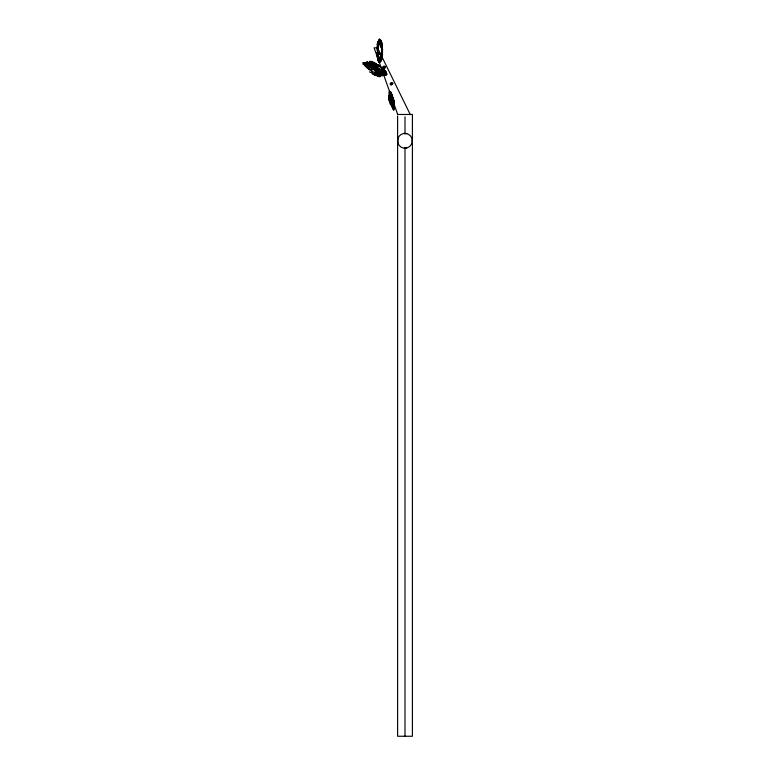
<?xml version="1.0" encoding="UTF-8"?>
<svg xmlns="http://www.w3.org/2000/svg" width="775" height="775" viewBox="0 0 775 775"><rect width="100%" height="100%" fill="white"/><g stroke="black" fill="none" stroke-linecap="round" stroke-linejoin="round"><path stroke-width="1.16" d="M380.864 45.473L380.932 40.717M397.769 142.707L397.769 138.88M377.251 49.716L378.268 42.993M377.134 50.821L378.626 41.666M378.113 45.599L378.868 40.949L380.254 42.964M378.442 44.902L379.082 40.6M378.52 44.776L379.479 38.75M377.134 55.568L377.774 51.276M378.791 44.33L379.44 40.029M378.946 44.252L379.663 39.913M377.251 56.682L377.89 52.38M379.101 44.175L379.895 39.787M377.367 57.786L378.006 53.485M379.401 44.02L380.041 39.719M377.425 58.067L378.064 53.766M379.508 44.068L380.147 39.767M377.551 58.735L378.2 54.434L376.776 52.4M379.711 44.175L380.351 39.874M379.876 44.252L380.467 39.932L380.012 44.33M377.745 59.685L378.384 55.383M377.832 59.956L378.471 55.655M380.079 44.446L380.719 40.145M377.9 60.159L378.539 55.858M380.515 45.144L381.087 40.736M378.229 61.148L378.868 56.846M380.573 45.241L381.222 40.949M378.374 61.38L379.014 57.079M378.51 61.603L379.149 57.302M380.874 46.142L381.513 41.84M378.617 61.777L379.256 57.476M380.99 46.49L381.61 42.121M378.791 62.068L379.44 57.767M381.067 46.703L381.668 42.286M378.956 62.145L379.595 57.844M381.135 47.052L381.775 42.751M379.101 62.223L379.74 57.922M381.252 47.653L381.891 43.352M379.314 62.329L379.953 58.028M381.436 48.602L382.075 44.301M379.605 62.271L380.283 57.951L381.571 60.014M379.711 62.223L380.351 57.922M381.61 50.21L382.249 45.909M379.876 62.136L380.515 57.834M381.668 50.821L382.288 46.287M380.012 62.068L380.806 57.515M380.36 61.496L381 57.205M380.448 61.361L381.31 56.575M381.755 53.194L382.395 48.893M380.893 60.217L381.571 55.771M381.067 59.685L382.308 51.276M378.549 44.127L379.517 40.503M390.232 83.468C397.168 81.133 387.858 88.331 391.113 82.77M393.438 105.119L393.855 104.334M369.084 63.957L370.101 62.843M378.171 52.719L377.241 53.678L377.871 54.541M383.799 66.301C380.99 67.309 385.533 69.624 385.33 66.999C384.274 64.78 381.319 68.026 384.119 68.248M384.439 68.21L385.369 67.26L384.119 66.272M391.762 84.669L392.644 83.468L391.433 82.731M404.918 148.19L406.836 147.938M378.5 54.676C381.552 54.289 377.842 51.102 377.241 53.737C377.861 56.323 381.552 53.107 378.5 52.739M397.604 114.468L412.407 114.468L412.407 736.25L397.604 736.25L397.604 116.056M412.067 140.788L412.319 140.788A7.401 7.401 0 0 0 401.218 134.385A7.401 7.401 0 0 0 401.218 147.202A7.401 7.401 0 0 0 412.319 140.788M370.314 62.688L373.753 62.727M369.995 62.911L372.436 62.93M372.446 63.085L375.081 63.172M367.466 63.308L372.494 63.25M367.263 63.453L369.714 63.472M370.082 63.395L372.523 63.405M373.472 63.54L375.914 63.56L379.033 66.456M370.101 63.55L372.552 63.569M367.088 63.753L372.746 63.86M367.127 63.986L369.578 64.005M364.415 64.073L367.776 64.083M362.971 64.218L366.643 64.247M366.255 64.344L369.103 64.499M370.731 64.49L373.172 64.509M364.182 64.596L366.623 64.616M371.37 64.606L373.821 64.625M375.681 64.693L378.132 64.712M367.069 64.654L369.917 64.703M376.204 64.984L378.646 65.003M364.337 65.061L366.778 65.081M368.435 65.294L370.886 65.313M364.512 65.332L366.963 65.342M364.628 65.497L367.069 65.517M371.651 65.487L374.102 65.507M372.281 66.088L374.732 66.108M365.122 66.137L367.573 66.156M368.745 66.204L372.581 66.253M365.403 66.437L367.854 66.456M369.413 66.824L371.855 66.844M375.255 66.931L377.706 66.95M366.158 67.212L368.6 67.231M380.099 67.638L382.54 67.657M372.329 67.609L374.771 67.628M367.118 68.084L369.568 68.103M375.09 68.423L377.541 68.442M381.736 69.091L384.177 69.101M368.328 69.082L370.779 69.101M372.155 69.101L374.606 69.12M369.22 69.789L371.671 69.808M378.801 69.769L381.242 69.789M382.986 70.486L385.437 70.506M376.078 70.69L378.52 70.699M383.276 70.932L385.718 70.951M376.602 71.261L379.043 71.281M376.156 71.736L378.597 71.755M383.838 71.959L386.279 71.978M377.173 72.249L379.779 72.201M380.845 72.414L383.286 72.433M383.974 72.482L386.425 72.501M384.042 72.753L386.493 72.773M377.764 72.86L380.205 72.879M383.983 72.918L386.434 72.927M376.311 68.433L371.952 64.499L371.622 62.639C376.999 64.063 383.015 67.473 385.272 72.763L385.001 73.489C378.558 74.284 371.583 68.83 368.28 63.608L368.697 63.318C374.063 64.742 380.079 68.152 382.337 73.451L382.065 74.168C375.623 74.972 368.648 69.508 365.345 64.286L366.662 64.083L369.656 65.303L375.449 69.014L379.13 73.112L381.591 73.141M377.968 73.334L380.418 73.354M375.265 73.441L382.85 73.567M383.664 73.538L386.115 73.547M383.199 73.751L385.65 73.77M380.932 73.916L385.039 73.877M378.142 73.993L380.593 74.003M372.329 74.129L374.771 74.138M377.163 74.168L379.614 74.187M378.016 74.565L381.872 74.555L378.762 71.668M374.761 74.972L377.202 74.981M377.512 75.03L379.963 75.049M376.185 75.223L379.566 75.233M391.433 84.707L390.232 83.971M404.918 133.387L406.836 133.639M381.639 43.206L380.157 42.983L378.743 40.998M366.885 63.996L370.082 64.761M369.462 71.862L377.086 75.233L379.13 74.855L379.13 73.112M367.641 62.048L371.545 64.751M379.711 66.185L384.565 70.564M382.608 69.033L385.814 71.959M382.889 69.479L386.105 72.404M383.451 70.506L386.667 73.431M375.294 63.24L378.51 66.166M383.586 71.029L386.802 73.954M383.664 71.3L386.88 74.226M383.606 71.455L386.822 74.39M373.085 62.087L376.301 65.013M372.252 61.7L375.468 64.625M372.058 61.632L375.274 64.558M383.276 72.075L386.493 75.01M370.915 61.254L374.131 64.18M378.413 68.316L381.629 71.242M382.811 72.298L386.028 75.223M374.877 65.478L378.093 68.403M369.937 61.235L373.153 64.16M382.211 72.404L385.427 75.33M380.457 70.961L383.673 73.887M369.607 61.457L372.823 64.383M369.665 61.777L374.199 66.078M381.348 72.404L384.565 75.33M369.723 62.097L373.133 65.313M374.703 66.97L377.919 69.895M370.343 63.037L375.119 67.561M380.544 72.462L383.761 75.388M380.012 72.094L383.228 75.02M369.055 62.291L372.271 65.216M379.711 72.027L382.927 74.952M375.691 69.227L379.43 72.734M371.942 66.156L375.158 69.082M376.941 70.728L380.157 73.654M367.088 61.855L370.295 64.78M376.795 70.796L380.002 73.722M366.875 62L370.092 64.926M377.377 71.407L382.259 76.008M369.743 64.78L372.959 67.706M375.768 70.283L380.845 74.962M366.701 62.291L369.917 65.226M366.749 62.533L369.956 65.458M377.754 72.53L380.971 75.466M368.048 63.841L371.264 66.766M367.088 63.23L370.305 66.166M371.767 67.648L374.984 70.573M377.657 73.024L380.845 76.037M366.275 63.027L372.242 68.297M376.786 72.714L379.992 75.64M365.868 62.891L369.084 65.817M364.841 62.601L368.164 65.536M377.134 73.577L380.341 76.502M375.158 72.094L378.374 75.02M374.877 71.988L379.953 76.686M364.26 62.543L367.476 65.468M364.027 62.62L367.272 65.526M376.108 73.761L379.324 76.696M363.814 62.775L367.03 65.701M375.798 73.761L379.014 76.696M363.795 63.143L367.011 66.069M363.95 63.608L367.34 66.805M364.24 64.044L367.951 67.609M368.842 68.336L372.058 71.261M362.593 62.765L371.167 70.554M374.373 73.509L377.59 76.434M371.942 72.666L375.158 75.601M367.253 62.969L369.723 65.788M379.469 41.065L381.571 44.117M379.353 40.998L380.699 43.042M378.481 39.883L382.017 45.454M380.709 43.536L382.123 45.919M378.597 41.075L380.021 43.08M380.893 44.485L382.249 46.529M378.442 41.152L379.789 43.197M378.355 41.298L379.702 43.342M381.087 45.434L382.433 47.478M378.268 41.443L379.614 43.487M378.19 41.559L379.517 43.642M378.093 41.724L379.44 43.768M377.871 42.073L379.227 44.117M381.252 47.043L382.598 49.087M381.29 47.411L382.666 49.687M377.754 42.422L379.111 44.466M377.628 42.799L378.985 44.843M377.464 43.313L378.801 45.386M377.338 43.788L378.684 45.832M381.397 50.026L382.743 52.07M377.27 44.127L378.617 46.171M377.26 44.204L378.607 46.248M377.096 45.018L378.442 47.062M381.319 52.4L382.666 54.444M376.902 46.539L378.248 48.583M376.776 47.653L378.132 49.687M381.087 54.618L382.433 56.652M381.019 54.938L382.366 56.982M380.864 55.723L382.211 57.767M380.709 56.517L382.056 58.561M380.583 56.904L381.93 58.948M380.535 57.04L381.881 59.084M380.312 57.699L381.658 59.743M376.902 53.504L378.248 55.548M380.099 58.173L381.445 60.227M380.002 58.328L381.348 60.373M377.018 54.618L378.365 56.652M379.808 58.648L381.155 60.692M377.067 54.899L378.423 56.943M379.731 58.774L381.009 60.934M379.527 58.958L380.874 61.002M377.202 55.568L378.549 57.612M379.353 59.045L380.699 61.089M379.256 59.103L380.632 61.128M377.386 56.517L378.83 58.822M377.541 56.992L378.897 59.026M378.965 59.162L380.312 61.206M377.871 57.98L380.089 61.089M378.161 58.435L379.789 60.934M392.751 104.625L393.807 106.553M410.237 114.468L377.512 47.808L374.093 47.808L397.701 114.468M390.435 92.07L392.605 96.836M390.271 91.847L391.365 94.356M389.883 91.411L390.978 93.92M392.499 97.369L393.71 100.275M389.583 91.247L390.784 93.814M394.146 102L393.051 97.669M389.292 91.547L390.387 94.056M393.187 100.149L394.31 102.804M393.351 101.186L394.456 103.695M389.205 91.905L390.309 94.414M390.707 95.344L391.801 97.844M389.166 92.38L390.271 94.889M391.772 98.096L392.867 100.605M393.361 101.951L394.465 104.46M389.709 93.746L390.813 96.255M393.274 102.203L394.378 104.712M389.166 93.048L390.271 95.558M392.644 101.138L394.262 104.673M391.21 98.231L392.305 100.74M392.683 101.632L394.029 104.48M389.147 93.678L390.406 96.836M392.082 100.421L394.068 105.148M389.447 95.063L390.542 97.573M390.145 97.059L391.462 99.975M389.544 96.148L390.871 99.113M391.511 100.392L392.615 102.901M393.128 104.179L394.233 106.688M388.914 94.85L391.065 99.907M392.034 102.097L394.175 106.843M389.118 95.848L390.222 98.357M392.382 103.424L394.058 106.979M390.038 98.435L388.934 95.926L390.154 99.122M390.958 100.517L392.053 103.027M392.615 104.17L393.71 106.679M391.811 102.658L393.787 107.318M392.741 105.129L393.836 107.638M388.73 96.342L390.387 100.382M392.847 105.846L393.952 108.432M388.662 96.652L390.426 100.605M392.867 106.378L393.952 109.043M388.662 97.137L389.757 99.646M392.838 106.562L393.884 109.236M388.662 97.379L389.757 99.888M392.644 106.737L393.748 109.246M390.697 102.813L391.801 105.313M392.305 106.398L393.574 109.13M388.75 98.493L389.854 101.002M390.958 103.501L393.884 110.186M389.069 100.382L390.164 102.891M391.762 99.481C396.5 111.571 392.257 90.288 389.718 93.329C389.176 98.977 397.062 115.33 391.801 97.873C386.957 88.234 390.988 107.967 393.419 107.715C393.351 100.857 386.793 90.375 390.474 104.828M378.462 40.775L379.605 43.855M393.138 103.201L394.155 106.253M393.138 104.344L393.429 106.834M393.903 101.486L393.913 104.16M393.739 100.45L393.826 104.412M393.593 99.801L393.593 101.709M393.584 102.416L393.632 106.543M393.477 102.271L393.419 108.587M393.283 105.429L393.342 109.885M393.157 98.067L393.157 99.975M393.187 101.438L393.235 103.84M393.157 104.47L393.196 108.946M392.935 103.724L392.935 105.633M393.022 106.921L393.022 108.829M392.857 101.215L392.867 103.123M392.857 106.698L392.925 108.694M392.634 100.721L392.634 102.629M392.615 106.311L392.625 108.219M392.576 102.397L392.596 105.39M392.499 106.088L392.508 107.996M392.315 98.396L392.324 100.304M392.353 102.959L392.363 104.867M392.208 105.497L392.218 107.405M392.053 94.628L392.053 96.536M392.063 100.692L392.073 102.6M391.879 104.751L391.888 106.659M391.753 98.532L391.762 100.44M391.511 93.349L391.511 95.257M391.501 100.818L391.511 102.726M391.511 103.802L391.52 105.71M391.249 95.635L391.259 97.543M391.239 103.104L391.249 105.013M390.978 92.37L390.988 94.279M390.813 92.148L390.823 94.056M390.91 97.766L390.91 99.675M390.687 97.359L390.697 99.268M390.513 97.698L390.513 99.607M390.426 91.712L390.435 93.62M390.348 96.788L390.329 98.812M390.232 91.605L390.242 93.513M390.261 94.046L390.261 95.955M390.125 91.547L390.077 93.504M389.99 95.364L390.096 98.357M389.835 91.847L389.844 93.756M389.835 94.395L389.922 98.192M389.873 98.396L389.873 100.304M389.757 92.206L389.699 95.887M389.67 96.148L389.835 100.082M389.602 96.914L389.612 98.822M389.612 100.682L389.622 102.591M389.457 95.151L389.457 98.163M389.273 96.642L389.302 100.702M405.005 116.812L405.005 134.036M405.005 147.337L405.005 736.25M377.454 48.67L378.064 57.534L379.111 59.917L380.331 59.917C382.792 54.531 382.792 47.556 380.331 42.179L379.111 42.179L378.549 43.1L377.454 48.67"/></g></svg>
